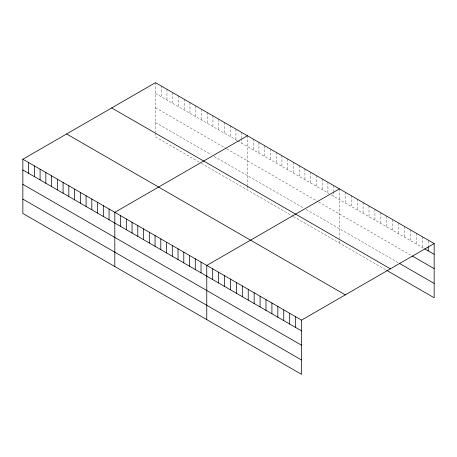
<?xml version="1.0" encoding="UTF-8"?>
<svg xmlns="http://www.w3.org/2000/svg" width="457" height="457" viewBox="0 0 457 457"><rect width="100%" height="100%" fill="white"/><g stroke="black" fill="none" stroke-linecap="round" stroke-linejoin="round"><path stroke-width="0.34" stroke-dasharray="2.29 1.71" d="M155.471 82.666L155.471 132.09M155.471 93.405L237.092 140.528M237.663 140.859L329.051 193.619M331.354 194.95L424.085 248.488M155.471 107.749L226.169 148.565M226.746 148.896L318.135 201.663M318.706 201.994L410.46 254.966M155.471 122.527L211.225 154.717M214.099 156.374L303.191 207.809M306.064 209.472L398.618 262.906M199.155 162.092L155.471 136.871L155.471 132.77M201.457 163.417L292.846 216.178M293.417 216.515L386.182 270.07M428.226 240.81L428.226 245.512M422.308 236.72L422.308 247.46M416.384 233.304L416.384 244.044M410.46 229.882L410.46 240.622M404.542 226.466L404.542 237.206M398.618 223.045L398.618 233.784M392.694 219.628L392.694 230.368M386.776 216.207L386.776 226.946M380.852 212.791L380.852 223.53M374.929 209.369L374.929 220.108M369.01 205.953L369.01 216.692M363.087 202.531L363.087 213.27M357.168 199.115L357.168 209.854M351.244 195.693L351.244 206.433M345.321 192.277L345.321 203.017M339.402 188.855L339.402 238.28M339.402 241.01L339.402 243.061M333.65 185.536L333.65 190.906M333.65 191.58L333.65 196.276M327.903 182.217L327.903 192.957M322.156 178.904L322.156 189.638M316.41 175.585L316.41 186.325M310.663 172.266L310.663 183.006M304.916 168.947L304.916 179.687M299.164 165.628L299.164 176.368M293.417 162.309L293.417 173.049M287.67 158.99L287.67 169.73M281.923 155.671L281.923 166.411M276.177 152.352L276.177 163.092M270.43 149.033L270.43 159.773M264.677 145.714L264.677 156.454M258.93 142.401L258.93 153.135M253.184 139.082L253.184 149.822M247.437 135.763L247.437 185.182M247.437 185.868L247.437 189.963M241.69 132.444L241.69 137.814M241.69 138.482L241.69 143.184M235.943 129.125L235.943 139.865M230.191 125.806L230.191 136.546M224.444 122.487L224.444 133.227M218.697 119.168L218.697 129.908M212.951 115.85L212.951 126.589M207.204 112.531L207.204 123.27M201.457 109.217L201.457 119.951M195.71 105.898L195.71 116.638M189.958 102.579L189.958 113.319M184.211 99.26L184.211 110M178.464 95.941L178.464 106.681M172.717 92.622L172.717 103.362M166.971 89.304L166.971 100.043M161.224 85.985L161.224 96.724"/><path stroke-width="0.69" d="M22.85 159.236L301.529 320.129L301.529 374.334L22.85 213.442L22.85 159.236L155.471 82.666L434.15 243.558L434.15 297.764L386.776 270.413M247.437 135.763L114.816 212.334L114.816 266.534M339.402 188.855L206.775 265.426L206.775 319.632M301.529 320.129L434.15 243.558M424.673 248.831L434.15 254.298M412.237 255.994L434.15 268.642M399.801 263.592L434.15 283.42M111.708 107.938L390.387 268.83M66.613 133.97L345.292 294.862M22.85 169.975L301.529 330.868M22.85 184.32L301.529 345.212M22.85 199.098L301.529 359.99M428.226 246.854L428.226 250.882M295.605 316.712L295.605 327.452M289.681 313.291L289.681 324.03M283.763 309.875L283.763 320.614M277.839 306.453L277.839 317.192M271.915 303.037L271.915 313.776M265.997 299.615L265.997 310.354M260.073 296.199L260.073 306.938M254.149 292.777L254.149 303.517M248.231 289.361L248.231 300.1M242.307 285.939L242.307 296.679M236.383 282.523L236.383 293.257M230.465 279.101L230.465 289.841M224.541 275.685L224.541 286.419M218.617 272.263L218.617 283.003M212.699 268.847L212.699 279.581M201.029 262.107L201.029 272.846M195.282 258.788L195.282 269.527M189.535 255.469L189.535 266.208M183.788 252.15L183.788 262.889M178.036 248.837L178.036 259.57M172.289 245.518L172.289 256.257M166.542 242.199L166.542 252.938M160.795 238.88L160.795 249.619M155.049 235.561L155.049 246.3M149.302 232.242L149.302 242.981M143.549 228.923L143.549 239.662M137.803 225.604L137.803 236.343M132.056 222.285L132.056 233.024M126.309 218.966L126.309 229.705M120.562 215.653L120.562 226.386M109.063 209.015L109.063 219.754M103.316 205.696L103.316 216.435M97.57 202.377L97.57 213.116M91.823 199.058L91.823 209.797M86.076 195.739L86.076 206.478M80.329 192.42L80.329 203.159M74.577 189.101L74.577 199.84M68.83 185.782L68.83 196.521M63.083 182.463L63.083 193.202M57.336 179.15L57.336 189.883M51.59 175.831L51.59 186.57M45.843 172.512L45.843 183.251M40.09 169.193L40.09 179.932M34.344 165.874L34.344 176.613M28.597 162.555L28.597 173.294"/></g></svg>
